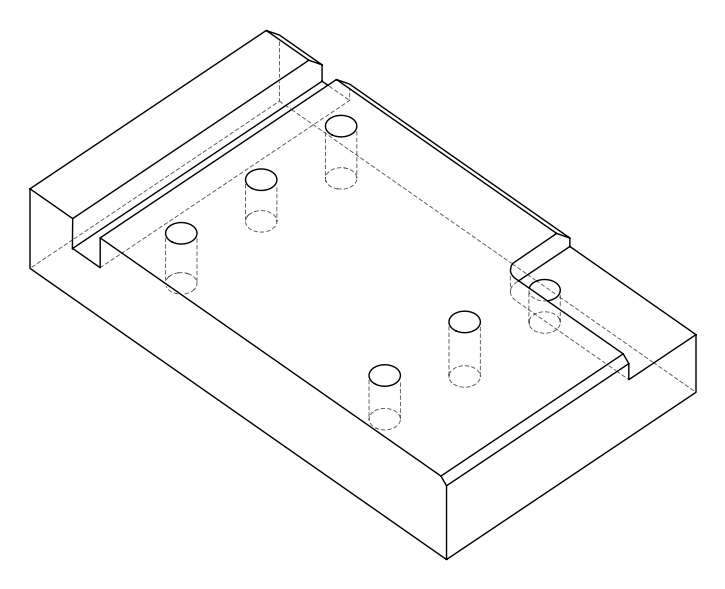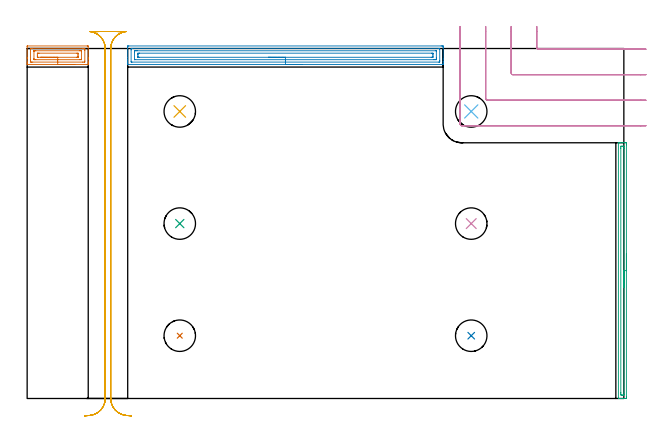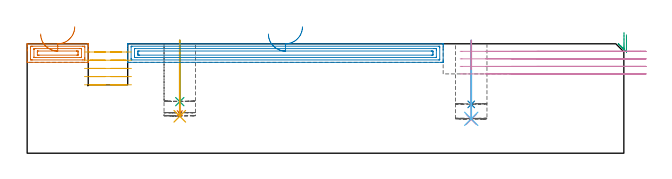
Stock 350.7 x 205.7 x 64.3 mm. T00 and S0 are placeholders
(PLAN: 11 operations, 2 tool changes, 20.5 min)
(1 INDEXABLE_INSERT_DRILL_BLIND_HOLE_FROM_SOLID | STEP1POCKET | NXT0302_008 | 0.17 min | 10893 mm3)
(2 INDEXABLE_INSERT_DRILL_BLIND_HOLE_FROM_SOLID_1 | STEP1POCKET_1 | NXT0302_008 | 0.15 min | 9499 mm3)
(3 INDEXABLE_INSERT_DRILL_BLIND_HOLE_FROM_SOLID_2 | STEP1POCKET_2 | NXT0302_008 | 0.15 min | 9067 mm3)
(4 INDEXABLE_INSERT_DRILL_BLIND_HOLE_FROM_SOLID_3 | STEP1POCKET_3 | NXT0302_008 | 0.19 min | 11862 mm3)
(5 INDEXABLE_INSERT_DRILL_BLIND_HOLE_FROM_SOLID_4 | STEP1POCKET_4 | NXT0302_008 | 0.18 min | 11377 mm3)
(6 INDEXABLE_INSERT_DRILL_BLIND_HOLE_FROM_SOLID_5 | STEP1POCKET_5 | NXT0302_008 | 0.12 min | 11779 mm3)
(7 AREA_MILL | FG_CHAMFER_SURFACE | UGT0205_001 | 1.41 min | 2504 mm3)
(8 AREA_MILL_1 | FG_CHAMFER_SURFACE_1 | UGT0205_001 | 6.19 min | 11750 mm3)
(9 AREA_MILL_2 | FG_CHAMFER_SURFACE_2 | UGT0205_001 | 2.58 min | 1700 mm3)
(10 MILL_CORNER_NOTCH_RECTANGULAR | CORNER_NOTCH_RECTANGULAR | UGT0201_136 | Follow Part, ap 5, ae 75% | 4.31 min | 98527 mm3)
(11 MILL_RECTANGULAR_SLOT | SLOT_RECTANGULAR | UGT0201_136 | Follow Part, ap 5, ae 75% | 5.04 min | 114277 mm3)
(TOOL NXT0302_008 | Index. Insert Drill 18.5mm [880-D1850L25-05] | D18.5 PA176 FL93 Z2)
(TOOL UGT0205_001 | Chamfer Mill 20 x 3 x 45 deg. | D20 FL50 Z2)
(TOOL UGT0201_136 | Carbide End Mill 20.0 | D20 FL30 Z4)
(OP 1 INDEXABLE_INSERT_DRILL_BLIND_HOLE_FROM_SOLID)
G17 G21 G94 G90
T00 M6
G54
G17 G0 G90 X89.7 Y36.9 S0 M3
G43 Z74.3 H1
G94 G81 G98 Z23.5 F250. R66.3
G80
M5
M2
(OP 2 INDEXABLE_INSERT_DRILL_BLIND_HOLE_FROM_SOLID_1)
G17 G21 G94 G90
T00 M6
G54
G17 G0 G90 X261. Y36.9 S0 M3
G43 Z74.3 H1
G94 G81 G98 Z28.7 F250. R66.3
G80
M5
M2
(OP 3 INDEXABLE_INSERT_DRILL_BLIND_HOLE_FROM_SOLID_2)
G17 G21 G94 G90
T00 M6
G54
G17 G0 G90 X89.7 Y102.8 S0 M3
G43 Z74.3 H1
G94 G81 G98 Z30.3 F250. R66.3
G80
M5
M2
(OP 4 INDEXABLE_INSERT_DRILL_BLIND_HOLE_FROM_SOLID_3)
G17 G21 G94 G90
T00 M6
G54
G17 G0 G90 X261. Y102.8 S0 M3
G43 Z74.3 H1
G94 G81 G98 Z19.9 F250. R66.3
G80
M5
M2
(OP 5 INDEXABLE_INSERT_DRILL_BLIND_HOLE_FROM_SOLID_4)
G17 G21 G94 G90
T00 M6
G54
G17 G0 G90 X89.7 Y168.7 S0 M3
G43 Z74.3 H1
G94 G81 G98 Z21.7 F250. R66.3
G80
M5
M2
(OP 6 INDEXABLE_INSERT_DRILL_BLIND_HOLE_FROM_SOLID_5)
G17 G21 G94 G90
T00 M6
G54
G17 G0 G90 X261. Y168.7 S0 M3
G43 Z74.3 H1
G94 G81 G98 Z20.2 F250. R48.6
G80
M5
M2
(OP 7 AREA_MILL)
G17 G21 G94 G90
T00 M6
G54
G17 G0 G90 X27.95 Y196.3 S1061 M3
G43 Z74.3 H0
G94 G1 X27.912 Z73.428 F250.
X27.798 Z72.563
X27.609 Z71.712
X27.347 Z70.88
X27.013 Z70.074
X26.61 Z69.3
X26.142 Z68.564
X25.61 Z67.872
X25.021 Z67.229
X24.378 Z66.639
X23.686 Z66.108
X22.95 Z65.64
X22.176 Z65.237
X21.37 Z64.903
X20.538 Z64.641
X19.687 Z64.452
X18.822 Z64.338
X17.95 Z64.3
X0.136
X0.01 Y196.303 Z64.288
X0.006 Y196.333 Z64.258
X0. Y196.641 Z63.958
Y197.207 Z63.392
Y197.749 Z62.846
Y199.798 Z60.799
Y200.416 Z60.178
Y206.64 Z53.956
X0.002 Y206.952 Z53.645
X0.01 Y207.192 Z53.405
X0.25 Y207.199 Z53.399
X35.319 Y207.2 Z53.4
X35.652 Y207.197 Z53.401
X35.89 Y207.191 Z53.405
X35.9 Y206.95 Z53.647
Y200.416 Z60.178
Y199.798 Z60.799
Y199.527 Z61.07
Y197.749 Z62.846
Y197.207 Z63.392
Y196.641 Z63.958
Y196.335 Z64.256
X35.891 Y196.303 Z64.288
X35.764 Y196.3 Z64.3
X17.95
Y197.714 Z62.886
X3.288
X2.396 Y197.715 Z62.885
X2.363 Y197.717 Z62.883
X2.01 Y197.749 Z62.851
X2.002 Y198.109 Z62.491
X2. Y198.638 Z61.962
Y199. Z61.6
X2.001 Y205.223 Z55.377
X2.01 Y205.751 Z54.849
X2.331 Y205.783 Z54.817
X2.363 Y205.785 Z54.815
X3.219 Y205.786 Z54.814
X32.612
X33.504 Y205.785 Z54.815
X33.538 Y205.783 Z54.817
X33.89 Y205.751 Z54.849
X33.898 Y205.391 Z55.209
X33.9 Y204.862 Z55.738
Y204.5 Z56.1
X33.899 Y198.277 Z62.323
X33.89 Y197.749 Z62.851
X33.569 Y197.717 Z62.883
X33.538 Y197.716 Z62.884
X32.681 Y197.714 Z62.886
X17.95
Y199.128 Z61.472
X5.035 Y199.129 Z61.471
X4.542 Y199.13 Z61.47
X4.144 Y199.133 Z61.467
X4.021 Y199.135 Z61.465
X4.008 Y199.384 Z61.216
X4.003 Y199.527 Z61.073
X4.001 Y199.67 Z60.93
Y204.116 Z56.484
X4.006 Y204.26 Z56.34
X4.01 Y204.353 Z56.247
X4.024 Y204.365 Z56.235
X4.045 Y204.367 Z56.233
X4.144 Y204.369 Z56.231
X4.636 Y204.371 Z56.229
X5.035 Y204.372 Z56.228
X30.865 Y204.371 Z56.229
X31.358 Y204.37 Z56.23
X31.756 Y204.367 Z56.233
X31.879 Y204.365 Z56.235
X31.892 Y204.116 Z56.484
X31.897 Y203.973 Z56.627
X31.899 Y203.83 Z56.77
Y199.384 Z61.216
X31.894 Y199.24 Z61.36
X31.89 Y199.147 Z61.453
X31.876 Y199.135 Z61.465
X31.855 Y199.133 Z61.467
X31.756 Y199.131 Z61.469
X31.264 Y199.129 Z61.471
X30.865 Y199.128 Z61.472
X17.95
Y200.543 Z60.057
X6.689
X6.039 Y200.55 Z60.05
X6.01 Y200.552 Z60.048
X6.006 Y200.592 Z60.008
X6.003 Y200.683 Z59.917
X6.001 Y200.865 Z59.735
X6. Y201.231 Z59.369
X6.001 Y202.602 Z57.998
X6.003 Y202.806 Z57.794
X6.007 Y202.907 Z57.693
X6.011 Y202.951 Z57.649
X6.057 Y202.953 Z57.647
X6.816 Y202.957 Z57.643
X6.943
X29.211
X29.861 Y202.95 Z57.65
X29.89 Y202.948 Z57.652
X29.894 Y202.908 Z57.692
X29.898 Y202.817 Z57.783
X29.899 Y202.635 Z57.965
X29.9 Y202.269 Z58.331
Y201.38 Z59.22
X29.899 Y200.898 Z59.702
X29.897 Y200.694 Z59.906
X29.893 Y200.593 Z60.007
X29.889 Y200.55 Z60.05
X29.843 Y200.547 Z60.053
X29.084 Y200.543 Z60.057
X28.957
X17.95
X17.078 Z60.095
X16.214 Z60.209
X15.362 Z60.398
X14.53 Z60.66
X13.724 Z60.994
X12.95 Z61.397
X12.214 Z61.866
X11.522 Z62.397
X10.879 Z62.986
X10.29 Z63.629
X9.759 Z64.322
X9.29 Z65.057
X8.887 Z65.831
X8.553 Z66.637
X8.291 Z67.469
X8.102 Z68.321
X7.988 Z69.186
X7.95 Z70.057
G0 Z74.3
M5
M2
(OP 8 AREA_MILL_1)
G17 G21 G94 G90
T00 M6
G54
G17 G0 G90 X161.8 Y196.3 S1061 M3
G43 Z74.3 H0
G94 G1 X161.762 Z73.428 F250.
X161.648 Z72.563
X161.459 Z71.712
X161.197 Z70.88
X160.863 Z70.074
X160.46 Z69.3
X159.992 Z68.564
X159.46 Z67.872
X158.871 Z67.229
X158.228 Z66.64
X157.536 Z66.108
X156.8 Z65.64
X156.026 Z65.237
X155.22 Z64.903
X154.388 Z64.641
X153.536 Z64.452
X152.672 Z64.338
X151.8 Z64.3
X59.279
X59.11 Y196.303 Z64.288
X59.107 Y196.344 Z64.247
X59.1 Y196.748 Z63.851
Y197.036 Z63.563
Y197.749 Z62.846
Y198.994 Z61.603
Y200.416 Z60.179
Y206.018 Z54.579
X59.104 Y206.64 Z53.957
X59.108 Y207.192 Z53.406
X59.169 Y207.194 Z53.404
X59.726 Y207.2 Z53.4
X243.312
X243.874 Y207.199 Z53.401
X244.431 Y207.194 Z53.404
X244.492 Y207.192 Z53.406
X244.496 Y206.64 Z53.957
X244.5 Y206.018 Z54.58
Y199.527 Z61.068
Y198.105 Z62.491
Y197.749 Z62.846
Y197.036 Z63.563
Y196.748 Z63.851
X244.493 Y196.344 Z64.247
X244.49 Y196.303 Z64.288
X244.321 Y196.3 Z64.3
X151.8
Y197.714 Z62.886
X61.548 Y197.715 Z62.885
X61.514 Y197.716 Z62.884
X61.11 Y197.749 Z62.851
X61.101 Y198.159 Z62.441
X61.1 Y204.862 Z55.738
X61.101 Y205.273 Z55.327
X61.11 Y205.751 Z54.849
X61.481 Y205.784 Z54.816
X61.514 Y205.785 Z54.815
X242.052
X242.086 Y205.784 Z54.816
X242.49 Y205.751 Z54.849
X242.499 Y205.341 Z55.259
X242.5 Y198.638 Z61.962
X242.499 Y198.227 Z62.373
X242.49 Y197.749 Z62.851
X242.119 Y197.716 Z62.884
X242.086 Y197.715 Z62.885
X151.8 Y197.714 Z62.886
Y199.128 Z61.472
X63.302 Y199.129 Z61.471
X63.168 Y199.13 Z61.47
X63.121 Y199.133 Z61.467
X63.114 Y199.134 Z61.466
X63.11 Y199.145 Z61.455
X63.105 Y199.193 Z61.407
X63.101 Y199.326 Z61.274
X63.1 Y203.284 Z57.316
X63.101 Y203.973 Z56.627
X63.103 Y204.17 Z56.43
X63.111 Y204.364 Z56.236
X63.302 Y204.367 Z56.233
X63.796 Y204.37 Z56.23
X64.196 Y204.371 Z56.229
X64.689
X240.298
X240.432 Y204.37 Z56.23
X240.479 Y204.367 Z56.233
X240.486 Y204.366 Z56.234
X240.49 Y204.355 Z56.245
X240.495 Y204.307 Z56.293
X240.499 Y204.174 Z56.426
X240.5 Y200.216 Z60.384
X240.499 Y199.527 Z61.073
X240.497 Y199.33 Z61.27
X240.489 Y199.135 Z61.465
X240.298 Y199.133 Z61.467
X239.804 Y199.13 Z61.47
X239.404 Y199.129 Z61.471
X238.911 Y199.128 Z61.472
X151.8
Y200.543 Z60.057
X65.856
X65.188 Y200.548 Z60.052
X65.114 Y200.549 Z60.051
X65.109 Y200.646 Z59.954
X65.104 Y200.862 Z59.738
X65.1 Y201.295 Z59.305
Y202.184 Z58.416
Y202.195 Z58.405
X65.105 Y202.634 Z57.966
X65.11 Y202.853 Z57.747
X65.117 Y202.95 Z57.65
X65.221 Y202.953 Z57.647
X65.983 Y202.957 Z57.643
X66.111
X237.744
X238.412 Y202.952 Z57.648
X238.486 Y202.95 Z57.65
X238.491 Y202.854 Z57.746
X238.496 Y202.638 Z57.962
X238.5 Y202.205 Z58.395
Y201.316 Z59.284
X238.495 Y200.866 Z59.734
X238.49 Y200.647 Z59.953
X238.483 Y200.549 Z60.051
X238.379 Y200.547 Z60.053
X237.617 Y200.543 Z60.057
X237.489
X151.8
X150.928 Z60.095
X150.064 Z60.209
X149.212 Z60.398
X148.38 Z60.66
X147.574 Z60.994
X146.8 Z61.397
X146.064 Z61.866
X145.372 Z62.397
X144.729 Z62.986
X144.14 Z63.629
X143.608 Z64.322
X143.14 Z65.057
X142.737 Z65.831
X142.403 Z66.637
X142.141 Z67.469
X141.952 Z68.321
X141.838 Z69.186
X141.8 Z70.057
G0 Z74.3
M5
M2
(OP 9 AREA_MILL_2)
G17 G21 G94 G90
T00 M6
G54
G17 G0 G90 X352.2 Y85.15 S1061 M3
G43 Z74.3 H0
Z69.6
G94 G1 Y85.112 Z68.728 F250.
Y84.998 Z67.863
Y84.809 Z67.012
Y84.547 Z66.18
Y84.213 Z65.374
Y83.81 Z64.6
Y83.342 Z63.864
Y82.81 Z63.172
Y82.221 Z62.529
Y81.578 Z61.94
Y80.886 Z61.408
Y80.15 Z60.94
Y79.376 Z60.537
Y78.57 Z60.203
Y77.738 Z59.941
Y76.887 Z59.752
Y76.022 Z59.638
Y75.15 Z59.6
Y0.93
X352.199 Y0.609 Z59.601
X352.193 Y0.044 Z59.603
X352.191 Y0.008 Z59.605
X351.63 Y0. Z60.165
X351.347 Z60.448
X350.74 Z61.054
X350.174 Z61.623
X349.85 Z61.946
X349.284 Z62.512
X348.96 Z62.835
X347.915 Z63.884
X347.547 Y0.003 Z64.244
X347.544 Y0.004 Z64.247
X347.504 Y0.05 Z64.289
X347.5 Y0.163 Z64.3
Y150.137
X347.504 Y150.25 Z64.29
X347.544 Y150.296 Z64.247
X347.547 Y150.297 Z64.244
X347.916 Y150.3 Z63.884
X348.311 Z63.488
X348.96 Z62.835
X350.174 Z61.623
X350.74 Z61.054
X351.347 Z60.448
X351.63 Y150.298 Z60.165
X352.191 Y150.293 Z59.605
X352.193 Y150.256 Z59.603
X352.199 Y149.691 Z59.601
X352.2 Y149.119 Z59.6
Y75.15
X350.786 Z61.014
Y3.241
X350.782 Y2.394 Z61.018
X350.78 Y2.354 Z61.02
X350.74 Y2.01 Z61.06
X350.241 Y2.002 Z61.559
X349.85 Z61.95
X349.35 Y2.003 Z62.45
X348.96 Y2.01 Z62.84
X348.92 Y2.394 Z62.88
X348.917 Y2.437 Z62.883
X348.914 Y3.287 Z62.886
Y3.333
Y147.059
X348.918 Y147.906 Z62.882
X348.92 Y147.946 Z62.88
X348.96 Y148.29 Z62.84
X349.459 Y148.298 Z62.341
X349.85 Z61.95
X350.35 Y148.297 Z61.45
X350.74 Y148.29 Z61.06
X350.78 Y147.906 Z61.02
X350.783 Y147.863 Z61.017
X350.786 Y147.013 Z61.014
Y146.967
Y75.15
Y74.278 Z61.052
Y73.414 Z61.166
Y72.562 Z61.355
Y71.73 Z61.617
Y70.924 Z61.951
Y70.15 Z62.354
Y69.414 Z62.823
Y68.722 Z63.354
Y68.079 Z63.943
Y67.49 Z64.586
Y66.959 Z65.278
Y66.49 Z66.014
Y66.087 Z66.788
Y65.753 Z67.594
Y65.491 Z68.426
Y65.302 Z69.278
Y65.188 Z70.143
Y65.15 Z71.014
G0 Z74.3
M5
M2
(OP 10 MILL_CORNER_NOTCH_RECTANGULAR)
G17 G21 G94 G90
T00 M6
G54
G17 G0 G90 X299.5 Y218.7 S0 M3
G43 Z74.3 H0
Z59.875
G94 G1 Y215.7 F250.
Y206.295 F500.
G3 X300.495 Y205.3 R1.
G1 X360.7
X363.7 F250.
G0 Z74.3
X284.5 Y218.7
Z59.875
G1 Y215.7
Y191.295 F500.
G3 X285.495 Y190.3 R1.
G1 X360.7
X363.7 F250.
G0 Z74.3
X269.5 Y218.7
Z59.875
G1 Y215.7
Y176.296 F500.
G3 X270.496 Y175.3 R1.
G1 X360.7
X363.7 F250.
G0 Z74.3
X254.5 Y218.7
Z59.875
G1 Y215.7
Y161.296 F500.
G3 X255.496 Y160.3 R1.
G1 X360.7
X363.7 F250.
G0 Z74.3
X299.5 Y218.7
Z55.45
G1 Y215.7
Y206.295 F500.
G3 X300.495 Y205.3 R1.
G1 X360.7
X363.7 F250.
G0 Z74.3
X284.5 Y218.7
Z55.45
G1 Y215.7
Y191.295 F500.
G3 X285.495 Y190.3 R1.
G1 X360.7
X363.7 F250.
G0 Z74.3
X269.5 Y218.7
Z55.45
G1 Y215.7
Y176.296 F500.
G3 X270.496 Y175.3 R1.
G1 X360.7
X363.7 F250.
G0 Z74.3
X254.5 Y218.7
Z55.45
G1 Y215.7
Y161.296 F500.
G3 X255.496 Y160.3 R1.
G1 X360.7
X363.7 F250.
G0 Z74.3
X299.5 Y218.7
Z51.025
G1 Y215.7
Y206.295 F500.
G3 X300.495 Y205.3 R1.
G1 X360.7
X363.7 F250.
G0 Z74.3
X284.5 Y218.7
Z51.025
G1 Y215.7
Y191.295 F500.
G3 X285.495 Y190.3 R1.
G1 X360.7
X363.7 F250.
G0 Z74.3
X269.5 Y218.7
Z51.025
G1 Y215.7
Y176.296 F500.
G3 X270.496 Y175.3 R1.
G1 X360.7
X363.7 F250.
G0 Z74.3
X254.5 Y218.7
Z51.025
G1 Y215.7
Y161.296 F500.
G3 X255.496 Y160.3 R1.
G1 X360.7
X363.7 F250.
G0 Z74.3
X299.5 Y218.7
Z46.6
G1 Y215.7
Y206.295 F500.
G3 X300.495 Y205.3 R1.
G1 X360.7
X363.7 F250.
G0 Z74.3
X284.5 Y218.7
Z46.6
G1 Y215.7
Y191.295 F500.
G3 X285.495 Y190.3 R1.
G1 X360.7
X363.7 F250.
G0 Z74.3
X269.5 Y218.7
Z46.6
G1 Y215.7
Y176.296 F500.
G3 X270.496 Y175.3 R1.
G1 X360.7
X363.7 F250.
G0 Z74.3
X254.5 Y218.7
Z46.6
G1 Y215.7
Y161.296 F500.
G3 X255.496 Y160.3 R1.
G1 X360.7
X363.7 F250.
G0 Z74.3
M5
M2
(OP 11 MILL_RECTANGULAR_SLOT)
G17 G21 G94 G90
T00 M6
G54
G17 G0 G90 X61.317 Y-10.202 S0 M3
G43 Z74.3 H0
Z59.48
G94 G1 X58.326 Y-9.97 F250.
G2 X49.1 Y0. R10. F500.
G1 Y205.7
G2 X55.343 Y214.967 R10.
G1 X55.354 Y214.995
G3 X51.666 Y215.7 R10.
G1 X43.341
G3 X39.65 Y214.994 R10.
G1 X39.661 Y214.966
G2 X45.9 Y205.7 R10.
G1 Y0.
G2 X36.674 Y-9.97 R10.
G1 X33.683 Y-10.202 F250.
G0 X61.317 Z54.66
G1 X58.326 Y-9.97
G2 X49.1 Y0. R10. F500.
G1 Y205.7
G2 X57.797 Y215.615 R10.
G1 X57.8 Y215.645
G3 X56.748 Y215.7 R10.
G1 X38.229
G3 X37.19 Y215.646 R10.
G1 X37.193 Y215.616
G2 X45.9 Y205.7 R10.
G1 Y0.
G2 X36.674 Y-9.97 R10.
G1 X33.683 Y-10.202 F250.
G0 X61.317 Z49.84
G1 X58.326 Y-9.97
G2 X49.1 Y0. R10. F500.
G1 Y205.7
G2 X58.326 Y215.67 R10.
G1 Y215.7
X36.674
Y215.67
G2 X45.9 Y205.7 R10.
G1 Y0.
G2 X36.674 Y-9.97 R10.
G1 X33.683 Y-10.202 F250.
G0 X61.317 Z45.02
G1 X58.326 Y-9.97
G2 X49.1 Y0. R10. F500.
G1 Y205.7
G2 X58.326 Y215.67 R10.
G1 Y215.7
X36.674
Y215.67
G2 X45.9 Y205.7 R10.
G1 Y0.
G2 X36.674 Y-9.97 R10.
G1 X33.683 Y-10.202 F250.
G0 X61.317 Z40.2
G1 X58.326 Y-9.97
G2 X49.1 Y0. R10. F500.
G1 Y205.7
G2 X58.326 Y215.67 R10.
G1 Y215.7
X36.674
Y215.67
G2 X45.9 Y205.7 R10.
G1 Y0.
G2 X36.674 Y-9.97 R10.
G1 X33.683 Y-10.202 F250.
G0 Z74.3
M5
M2
